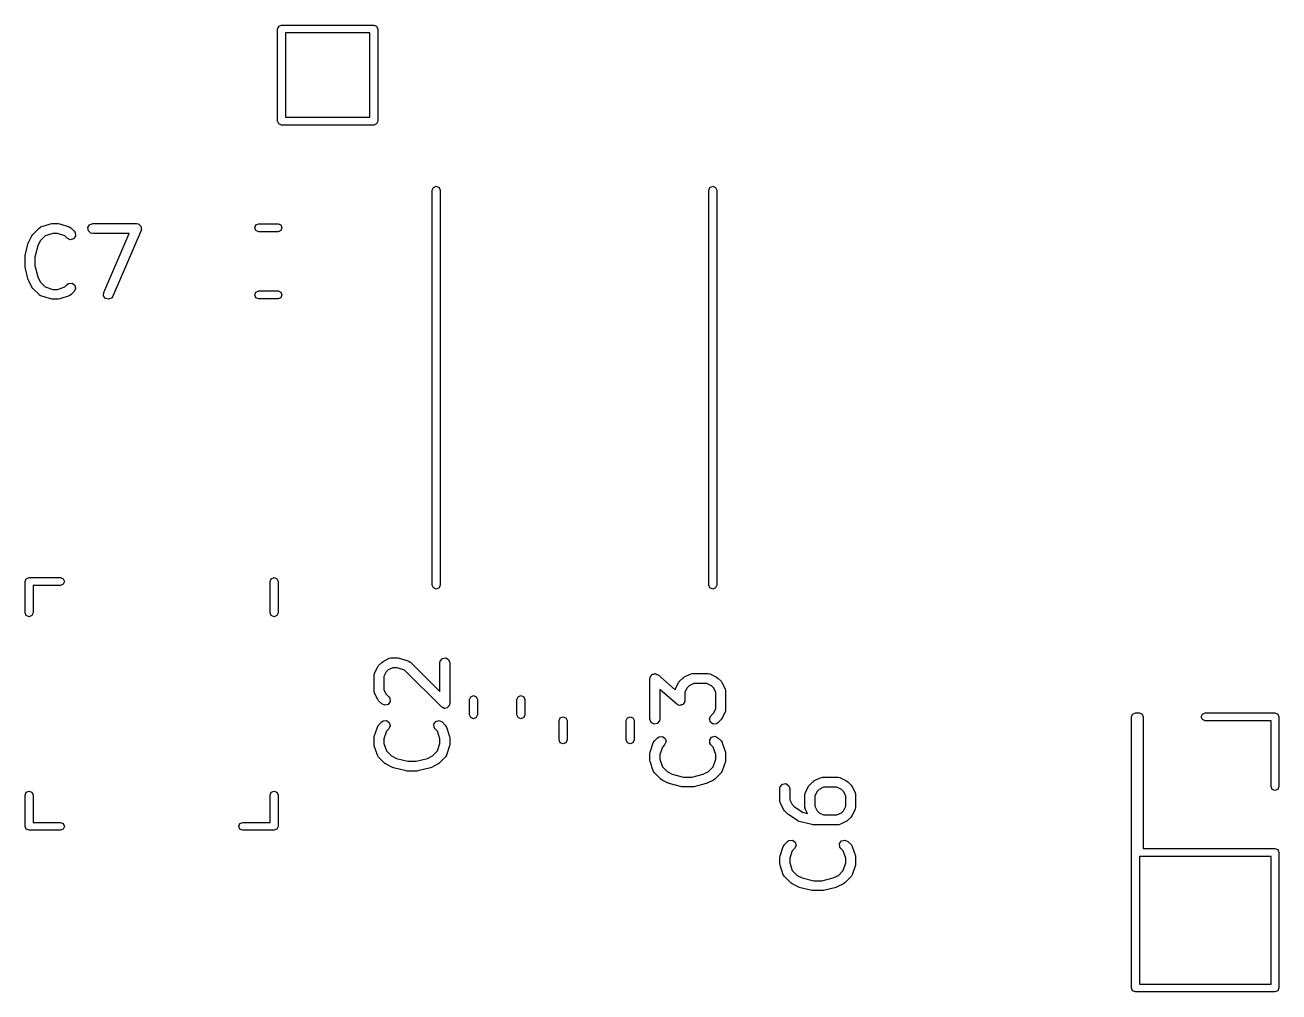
# Model space of a CAD drawing. Extents: x 127.8 to 166.1, y -113.3 to -80.1.
# Drawn here: x 147.07 to 166.12, y -94.82 to -80.13 of the extents above; entities that cross this region are included whole.
import ezdxf

# ---------------------------------------------------------------- set-up
doc = ezdxf.new("R2010")
doc.units = 0
doc.layers.add('BLACK', color=7, linetype='CONTINUOUS')

msp = doc.modelspace()

# ---------------------------------------------------------------- linework, layer by layer
at = {"layer": 'BLACK', "linetype": 'CONTINUOUS'}
for p, q in [((150.91, -80.19), (150.928, -80.1476)), ((150.928, -80.1476), (150.97, -80.13)), ((150.97, -80.13), (152.37, -80.13)), ((152.37, -80.13), (152.412, -80.1476)), ((152.412, -80.1476), (152.43, -80.19)), ((150.91, -81.59), (150.91, -80.19)), ((151.03, -80.25), (151.03, -81.53)), ((152.31, -80.25), (151.03, -80.25)), ((152.31, -81.53), (152.31, -80.25)), ((152.43, -80.19), (152.43, -81.59)), ((150.928, -81.6324), (150.91, -81.59)), ((150.97, -81.65), (150.928, -81.6324)), ((152.37, -81.65), (150.97, -81.65)), ((151.03, -81.53), (152.31, -81.53)), ((152.412, -81.6324), (152.37, -81.65)), ((152.43, -81.59), (152.412, -81.6324)), ((153.26, -82.64), (153.278, -82.5976)), ((153.26, -88.64), (153.26, -82.64)), ((153.278, -82.5976), (153.32, -82.58)), ((153.32, -82.58), (153.362, -82.5976)), ((153.362, -82.5976), (153.38, -82.64)), ((153.38, -82.64), (153.38, -88.64)), ((157.46, -82.64), (157.478, -82.5976)), ((157.46, -88.64), (157.46, -82.64)), ((157.478, -82.5976), (157.52, -82.58)), ((157.52, -82.58), (157.562, -82.5976)), ((157.562, -82.5976), (157.58, -82.64)), ((157.58, -82.64), (157.58, -88.64)), ((147.191, -83.3104), (147.286, -83.2151)), ((147.286, -83.2151), (147.307, -83.2002)), ((147.307, -83.2002), (147.312, -83.1998)), ((147.312, -83.1998), (147.315, -83.197)), ((147.315, -83.197), (147.458, -83.1494)), ((147.458, -83.1494), (147.48, -83.1461)), ((147.48, -83.1461), (147.482, -83.1455)), ((147.482, -83.1455), (147.577, -83.1455)), ((147.577, -83.1455), (147.599, -83.1494)), ((147.599, -83.1494), (147.601, -83.1494)), ((147.601, -83.1494), (147.744, -83.197)), ((147.744, -83.197), (147.767, -83.2094)), ((147.767, -83.2094), (147.769, -83.2132)), ((147.769, -83.2132), (147.773, -83.2151)), ((147.773, -83.2151), (147.821, -83.2627)), ((148.027, -83.2075), (148.053, -83.1631)), ((148.036, -83.258), (148.027, -83.2075)), ((148.053, -83.1631), (148.101, -83.1455)), ((148.101, -83.1455), (148.768, -83.1455)), ((148.768, -83.1455), (148.793, -83.1501)), ((148.793, -83.1501), (148.8, -83.1558)), ((148.8, -83.1558), (148.809, -83.1578)), ((148.809, -83.1578), (148.819, -83.1718)), ((148.819, -83.1718), (148.833, -83.183)), ((148.833, -83.183), (148.834, -83.1918)), ((148.834, -83.1918), (148.839, -83.1989)), ((148.839, -83.1989), (148.838, -83.2163)), ((148.838, -83.2163), (148.841, -83.2336)), ((150.564, -83.21), (150.581, -83.1676)), ((150.581, -83.2524), (150.564, -83.21)), ((150.581, -83.1676), (150.624, -83.15)), ((150.624, -83.15), (150.916, -83.15)), ((150.916, -83.15), (150.959, -83.1676)), ((150.959, -83.1676), (150.976, -83.21)), ((150.976, -83.21), (150.959, -83.2524)), ((147.129, -83.4251), (147.177, -83.3299)), ((147.177, -83.3299), (147.19, -83.3118)), ((147.19, -83.3118), (147.191, -83.3104)), ((147.305, -83.4078), (147.267, -83.4848)), ((147.38, -83.3337), (147.305, -83.4078)), ((147.494, -83.2955), (147.38, -83.3337)), ((147.565, -83.2955), (147.494, -83.2955)), ((147.679, -83.3337), (147.565, -83.2955)), ((147.715, -83.3688), (147.679, -83.3337)), ((147.761, -83.3905), (147.715, -83.3688)), ((147.811, -83.3772), (147.761, -83.3905)), ((147.84, -83.3352), (147.811, -83.3772)), ((147.821, -83.2627), (147.836, -83.2841)), ((147.836, -83.2841), (147.84, -83.3352)), ((148.075, -83.291), (148.036, -83.258)), ((148.101, -83.2955), (148.075, -83.291)), ((148.654, -83.2955), (148.101, -83.2955)), ((148.27, -84.191), (148.654, -83.2955)), ((148.837, -83.2501), (148.408, -84.2501)), ((148.841, -83.2336), (148.837, -83.2412)), ((148.837, -83.2412), (148.837, -83.2501)), ((150.624, -83.27), (150.581, -83.2524)), ((150.916, -83.27), (150.624, -83.27)), ((150.959, -83.2524), (150.916, -83.27)), ((147.076, -83.6309), (147.123, -83.4404)), ((147.123, -83.4404), (147.129, -83.4286)), ((147.129, -83.4286), (147.129, -83.4251)), ((147.267, -83.4848), (147.224, -83.6583)), ((147.074, -83.6491), (147.076, -83.6344)), ((147.074, -83.792), (147.074, -83.6491)), ((147.075, -83.7952), (147.074, -83.792)), ((147.076, -83.8102), (147.075, -83.7952)), ((147.076, -83.6344), (147.076, -83.6309)), ((147.224, -83.6583), (147.224, -83.7827)), ((147.224, -83.7827), (147.267, -83.9563)), ((147.123, -84.0006), (147.076, -83.8102)), ((147.267, -83.9563), (147.305, -84.0333)), ((147.125, -84.0036), (147.123, -84.0006)), ((147.129, -84.016), (147.125, -84.0036)), ((147.177, -84.1112), (147.129, -84.016)), ((147.178, -84.1123), (147.177, -84.1112)), ((147.191, -84.1307), (147.178, -84.1123)), ((147.286, -84.226), (147.191, -84.1307)), ((147.305, -84.0333), (147.38, -84.1074)), ((147.38, -84.1074), (147.494, -84.1455)), ((147.494, -84.1455), (147.565, -84.1455)), ((147.565, -84.1455), (147.679, -84.1074)), ((147.679, -84.1074), (147.715, -84.0723)), ((147.715, -84.0723), (147.736, -84.0573)), ((147.736, -84.0573), (147.787, -84.0529)), ((147.821, -84.1783), (147.773, -84.226)), ((147.787, -84.0529), (147.829, -84.0823)), ((147.842, -84.1318), (147.821, -84.1783)), ((147.829, -84.0823), (147.842, -84.1318)), ((150.581, -84.1876), (150.624, -84.17)), ((150.624, -84.17), (150.916, -84.17)), ((150.916, -84.17), (150.959, -84.1876)), ((147.29, -84.2278), (147.286, -84.226)), ((147.292, -84.2317), (147.29, -84.2278)), ((147.315, -84.2441), (147.292, -84.2317)), ((147.458, -84.2917), (147.315, -84.2441)), ((147.46, -84.2916), (147.458, -84.2917)), ((147.482, -84.2955), (147.46, -84.2916)), ((147.577, -84.2955), (147.482, -84.2955)), ((147.579, -84.295), (147.577, -84.2955)), ((147.601, -84.2917), (147.579, -84.295)), ((147.744, -84.2441), (147.601, -84.2917)), ((147.747, -84.2413), (147.744, -84.2441)), ((147.752, -84.2409), (147.747, -84.2413)), ((147.773, -84.226), (147.752, -84.2409)), ((148.267, -84.2422), (148.27, -84.191)), ((148.298, -84.2833), (148.267, -84.2422)), ((148.348, -84.295), (148.298, -84.2833)), ((148.394, -84.2719), (148.348, -84.295)), ((148.408, -84.2501), (148.394, -84.2719)), ((150.564, -84.23), (150.581, -84.1876)), ((150.581, -84.2724), (150.564, -84.23)), ((150.624, -84.29), (150.581, -84.2724)), ((150.916, -84.29), (150.624, -84.29)), ((150.959, -84.2724), (150.916, -84.29)), ((150.959, -84.1876), (150.976, -84.23)), ((150.976, -84.23), (150.959, -84.2724)), ((147.076, -88.5843), (147.093, -88.5419)), ((147.093, -88.5419), (147.136, -88.5243)), ((147.136, -88.5243), (147.611, -88.5243)), ((147.611, -88.5243), (147.653, -88.5419)), ((147.653, -88.5419), (147.671, -88.5843)), ((150.796, -88.5843), (150.813, -88.5419)), ((150.813, -88.5419), (150.856, -88.5243)), ((150.856, -88.5243), (150.898, -88.5419)), ((150.898, -88.5419), (150.916, -88.5843)), ((147.076, -89.0593), (147.076, -88.5843)), ((147.611, -88.6443), (147.196, -88.6443)), ((147.196, -88.6443), (147.196, -89.0593)), ((147.653, -88.6267), (147.611, -88.6443)), ((147.671, -88.5843), (147.653, -88.6267)), ((150.796, -89.0593), (150.796, -88.5843)), ((150.916, -88.5843), (150.916, -89.0593)), ((153.278, -88.6824), (153.26, -88.64)), ((153.32, -88.7), (153.278, -88.6824)), ((153.362, -88.6824), (153.32, -88.7)), ((153.38, -88.64), (153.362, -88.6824)), ((157.478, -88.6824), (157.46, -88.64)), ((157.52, -88.7), (157.478, -88.6824)), ((157.562, -88.6824), (157.52, -88.7)), ((157.58, -88.64), (157.562, -88.6824)), ((147.093, -89.1017), (147.076, -89.0593)), ((147.136, -89.1193), (147.093, -89.1017)), ((147.178, -89.1017), (147.136, -89.1193)), ((147.196, -89.0593), (147.178, -89.1017)), ((150.813, -89.1017), (150.796, -89.0593)), ((150.856, -89.1193), (150.813, -89.1017)), ((150.898, -89.1017), (150.856, -89.1193)), ((150.916, -89.0593), (150.898, -89.1017)), ((152.383, -89.9755), (152.431, -89.8803)), ((152.431, -89.8803), (152.444, -89.8623)), ((152.444, -89.8623), (152.445, -89.8608)), ((152.445, -89.8608), (152.493, -89.8132)), ((152.493, -89.8132), (152.511, -89.8003)), ((152.511, -89.8003), (152.512, -89.7991)), ((152.512, -89.7991), (152.607, -89.7515)), ((152.659, -89.8936), (152.59, -89.9278)), ((152.607, -89.7515), (152.632, -89.7441)), ((152.632, -89.7441), (152.637, -89.7451)), ((152.637, -89.7451), (152.641, -89.7436)), ((152.641, -89.7436), (152.736, -89.7436)), ((152.724, -89.8936), (152.659, -89.8936)), ((152.839, -89.9317), (152.724, -89.8936)), ((152.736, -89.7436), (152.758, -89.7475)), ((152.758, -89.7475), (152.76, -89.7474)), ((152.76, -89.7474), (152.903, -89.795)), ((152.903, -89.795), (152.926, -89.8074)), ((152.926, -89.8074), (152.928, -89.8113)), ((152.928, -89.8113), (152.932, -89.8132)), ((152.932, -89.8132), (153.376, -90.2565)), ((153.376, -89.8186), (153.38, -89.7929)), ((153.376, -90.2565), (153.376, -89.8186)), ((153.38, -89.7929), (153.413, -89.7536)), ((153.413, -89.7536), (153.464, -89.7447)), ((153.464, -89.7447), (153.508, -89.7704)), ((153.508, -89.7704), (153.526, -89.8186)), ((153.526, -89.8186), (153.526, -90.4376)), ((152.376, -90.009), (152.38, -89.9834)), ((152.376, -90.2471), (152.376, -90.009)), ((152.38, -89.9834), (152.383, -89.98)), ((152.383, -89.98), (152.383, -89.9755)), ((152.56, -89.9582), (152.526, -90.0267)), ((152.526, -90.0267), (152.526, -90.2294)), ((152.59, -89.9278), (152.56, -89.9582)), ((153.398, -90.4906), (152.839, -89.9317)), ((156.566, -90.0586), (156.567, -90.0475)), ((156.566, -90.6776), (156.566, -90.0586)), ((156.567, -90.044), (156.569, -90.0414)), ((156.567, -90.0475), (156.567, -90.044)), ((156.569, -90.0414), (156.57, -90.0329)), ((156.57, -90.0329), (156.583, -90.0174)), ((156.583, -90.0174), (156.594, -90.0001)), ((156.594, -90.0001), (156.599, -89.9982)), ((156.599, -89.9982), (156.603, -89.9936)), ((156.603, -89.9936), (156.623, -89.9901)), ((156.623, -89.9901), (156.642, -89.9836)), ((156.642, -89.9836), (156.648, -89.9857)), ((156.648, -89.9857), (156.654, -89.9847)), ((156.654, -89.9847), (156.671, -89.9948)), ((156.671, -89.9948), (156.69, -90.0021)), ((156.69, -90.0021), (156.95, -90.2296)), ((157.016, -90.1008), (157.064, -90.0532)), ((157.064, -90.0532), (157.082, -90.0403)), ((157.082, -90.0403), (157.083, -90.0391)), ((157.083, -90.0391), (157.178, -89.9915)), ((157.178, -89.9915), (157.203, -89.9841)), ((157.203, -89.9841), (157.208, -89.9851)), ((157.208, -89.9851), (157.212, -89.9836)), ((157.212, -89.9836), (157.45, -89.9836)), ((157.45, -89.9836), (157.476, -89.9881)), ((157.476, -89.9881), (157.479, -89.991)), ((157.479, -89.991), (157.484, -89.9915)), ((157.484, -89.9915), (157.579, -90.0391)), ((157.579, -90.0391), (157.597, -90.0525)), ((157.597, -90.0525), (157.598, -90.0532)), ((157.598, -90.0532), (157.646, -90.1008)), ((152.377, -90.2513), (152.376, -90.2471)), ((152.376, -90.2557), (152.377, -90.2513)), ((152.383, -90.2807), (152.376, -90.2557)), ((152.526, -90.2294), (152.56, -90.2979)), ((156.972, -90.4483), (156.716, -90.2238)), ((156.716, -90.2238), (156.716, -90.6776)), ((156.95, -90.2296), (156.951, -90.2234)), ((156.951, -90.2234), (156.954, -90.22)), ((156.954, -90.2155), (157.002, -90.1203)), ((156.954, -90.22), (156.954, -90.2155)), ((157.002, -90.1203), (157.015, -90.1023)), ((157.015, -90.1023), (157.016, -90.1008)), ((157.131, -90.1982), (157.096, -90.2667)), ((157.096, -90.2667), (157.096, -90.3919)), ((157.161, -90.1678), (157.131, -90.1982)), ((157.23, -90.1336), (157.161, -90.1678)), ((157.432, -90.1336), (157.23, -90.1336)), ((157.501, -90.1678), (157.432, -90.1336)), ((157.531, -90.1982), (157.501, -90.1678)), ((157.566, -90.2667), (157.531, -90.1982)), ((157.566, -90.517), (157.566, -90.2667)), ((157.646, -90.1008), (157.659, -90.1191)), ((157.659, -90.1191), (157.66, -90.1203)), ((157.66, -90.1203), (157.708, -90.2155)), ((157.708, -90.2155), (157.715, -90.2405)), ((157.715, -90.2405), (157.714, -90.2448)), ((157.714, -90.2448), (157.716, -90.249)), ((157.716, -90.249), (157.716, -90.5348)), ((152.431, -90.3759), (152.383, -90.2807)), ((152.432, -90.377), (152.431, -90.3759)), ((152.445, -90.3954), (152.432, -90.377)), ((152.493, -90.443), (152.445, -90.3954)), ((152.539, -90.4647), (152.493, -90.443)), ((152.589, -90.4514), (152.539, -90.4647)), ((152.56, -90.2979), (152.599, -90.337)), ((152.618, -90.4094), (152.589, -90.4514)), ((152.599, -90.337), (152.614, -90.3583)), ((152.614, -90.3583), (152.618, -90.4094)), ((153.521, -90.4633), (153.507, -90.4806)), ((153.522, -90.4587), (153.521, -90.4633)), ((153.523, -90.457), (153.522, -90.4587)), ((153.526, -90.4376), (153.523, -90.4537)), ((153.523, -90.4537), (153.523, -90.457)), ((153.826, -90.3784), (153.843, -90.336)), ((153.826, -90.6101), (153.826, -90.3784)), ((153.843, -90.336), (153.886, -90.3184)), ((153.886, -90.3184), (153.928, -90.336)), ((153.928, -90.336), (153.946, -90.3784)), ((153.946, -90.3784), (153.946, -90.6101)), ((154.546, -90.3784), (154.563, -90.336)), ((154.546, -90.6101), (154.546, -90.3784)), ((154.563, -90.336), (154.606, -90.3184)), ((154.606, -90.3184), (154.648, -90.336)), ((154.648, -90.336), (154.666, -90.3784)), ((154.666, -90.3784), (154.666, -90.6101)), ((156.991, -90.4556), (156.972, -90.4483)), ((157.008, -90.4658), (156.991, -90.4556)), ((157.014, -90.4647), (157.008, -90.4658)), ((157.02, -90.4669), (157.014, -90.4647)), ((157.039, -90.4604), (157.02, -90.4669)), ((157.059, -90.4569), (157.039, -90.4604)), ((157.063, -90.4523), (157.059, -90.4569)), ((157.069, -90.4503), (157.063, -90.4523)), ((157.079, -90.433), (157.069, -90.4503)), ((157.092, -90.4175), (157.079, -90.433)), ((157.093, -90.4091), (157.092, -90.4175)), ((157.095, -90.4064), (157.093, -90.4091)), ((157.096, -90.3919), (157.095, -90.403)), ((157.095, -90.403), (157.095, -90.4064)), ((153.418, -90.5002), (153.398, -90.4906)), ((153.438, -90.5115), (153.418, -90.5002)), ((153.441, -90.5109), (153.438, -90.5115)), ((153.444, -90.5123), (153.441, -90.5109)), ((153.466, -90.5065), (153.444, -90.5123)), ((153.488, -90.5026), (153.466, -90.5065)), ((153.49, -90.4999), (153.488, -90.5026)), ((153.494, -90.499), (153.49, -90.4999)), ((153.507, -90.4806), (153.494, -90.499)), ((153.843, -90.6525), (153.826, -90.6101)), ((153.886, -90.6701), (153.843, -90.6525)), ((153.928, -90.6525), (153.886, -90.6701)), ((153.946, -90.6101), (153.928, -90.6525)), ((154.563, -90.6525), (154.546, -90.6101)), ((154.606, -90.6701), (154.563, -90.6525)), ((154.648, -90.6525), (154.606, -90.6701)), ((154.666, -90.6101), (154.648, -90.6525)), ((155.186, -90.698), (155.203, -90.6556)), ((155.203, -90.6556), (155.246, -90.638)), ((155.246, -90.638), (155.288, -90.6556)), ((155.288, -90.6556), (155.306, -90.698)), ((156.206, -90.698), (156.223, -90.6556)), ((156.223, -90.6556), (156.266, -90.638)), ((156.266, -90.638), (156.308, -90.6556)), ((156.308, -90.6556), (156.326, -90.698)), ((157.471, -90.6711), (157.492, -90.6246)), ((157.492, -90.6246), (157.531, -90.5856)), ((157.531, -90.5856), (157.566, -90.517)), ((157.708, -90.5683), (157.66, -90.6635)), ((157.711, -90.5604), (157.708, -90.5638)), ((157.708, -90.5638), (157.708, -90.5683)), ((157.716, -90.5348), (157.711, -90.5604)), ((163.88, -90.64), (163.898, -90.5976)), ((163.88, -94.76), (163.88, -90.64)), ((163.898, -90.5976), (163.94, -90.58)), ((163.94, -90.58), (164, -90.58)), ((164, -90.58), (164.042, -90.5976)), ((164.042, -90.5976), (164.06, -90.64)), ((164.06, -90.64), (164.06, -92.64)), ((164.94, -90.64), (164.958, -90.5976)), ((164.958, -90.6824), (164.94, -90.64)), ((164.958, -90.5976), (165, -90.58)), ((165, -90.58), (166.06, -90.58)), ((166.06, -90.58), (166.102, -90.5976)), ((166.102, -90.5976), (166.12, -90.64)), ((166.12, -90.64), (166.12, -91.7)), ((152.379, -90.9377), (152.427, -90.7948)), ((152.427, -90.7948), (152.439, -90.7719)), ((152.439, -90.7719), (152.443, -90.7696)), ((152.443, -90.7696), (152.445, -90.7655)), ((152.445, -90.7655), (152.493, -90.7179)), ((152.493, -90.7179), (152.514, -90.703)), ((152.514, -90.703), (152.565, -90.6985)), ((152.599, -90.824), (152.564, -90.8591)), ((152.565, -90.6985), (152.607, -90.7279)), ((152.62, -90.7775), (152.599, -90.824)), ((152.607, -90.7279), (152.62, -90.7775)), ((153.283, -90.7515), (153.312, -90.7095)), ((153.287, -90.8026), (153.283, -90.7515)), ((153.302, -90.824), (153.287, -90.8026)), ((153.337, -90.8591), (153.302, -90.824)), ((153.312, -90.7095), (153.362, -90.6962)), ((153.362, -90.6962), (153.408, -90.7179)), ((153.408, -90.7179), (153.456, -90.7655)), ((153.456, -90.7655), (153.471, -90.7869)), ((153.471, -90.7869), (153.471, -90.7913)), ((153.471, -90.7913), (153.474, -90.7948)), ((153.474, -90.7948), (153.522, -90.9377)), ((155.186, -90.9905), (155.186, -90.698)), ((155.306, -90.698), (155.306, -90.9905)), ((156.206, -90.9905), (156.206, -90.698)), ((156.326, -90.698), (156.326, -90.9905)), ((156.583, -90.7258), (156.566, -90.6776)), ((156.628, -90.7515), (156.583, -90.7258)), ((156.678, -90.7426), (156.628, -90.7515)), ((156.711, -90.7033), (156.678, -90.7426)), ((156.716, -90.6776), (156.711, -90.7033)), ((157.484, -90.7206), (157.471, -90.6711)), ((157.526, -90.7501), (157.484, -90.7206)), ((157.577, -90.7456), (157.526, -90.7501)), ((157.598, -90.7306), (157.577, -90.7456)), ((157.646, -90.683), (157.598, -90.7306)), ((157.647, -90.6815), (157.646, -90.683)), ((157.66, -90.6635), (157.647, -90.6815)), ((165, -90.7), (164.958, -90.6824)), ((166, -90.7), (165, -90.7)), ((166, -91.7), (166, -90.7)), ((152.376, -90.9614), (152.379, -90.9393)), ((152.376, -91.0567), (152.376, -90.9614)), ((152.379, -90.9393), (152.379, -90.9377)), ((152.564, -90.8591), (152.526, -90.9736)), ((152.526, -90.9736), (152.526, -91.0445)), ((153.376, -90.9736), (153.337, -90.8591)), ((153.376, -91.0445), (153.376, -90.9736)), ((153.522, -90.9377), (153.525, -90.9599)), ((153.525, -90.9599), (153.526, -90.9614)), ((153.526, -90.9614), (153.526, -91.0567)), ((155.203, -91.033), (155.186, -90.9905)), ((155.246, -91.0505), (155.203, -91.033)), ((155.288, -91.033), (155.246, -91.0505)), ((155.306, -90.9905), (155.288, -91.033)), ((156.223, -91.033), (156.206, -90.9905)), ((156.266, -91.0505), (156.223, -91.033)), ((156.308, -91.033), (156.266, -91.0505)), ((156.326, -90.9905), (156.308, -91.033)), ((156.569, -91.1777), (156.617, -91.0348)), ((156.617, -91.0348), (156.629, -91.0119)), ((156.629, -91.0119), (156.633, -91.0096)), ((156.633, -91.0096), (156.635, -91.0055)), ((156.635, -91.0055), (156.683, -90.9579)), ((156.683, -90.9579), (156.704, -90.943)), ((156.704, -90.943), (156.755, -90.9385)), ((156.755, -90.9385), (156.797, -90.9679)), ((156.81, -91.0175), (156.789, -91.064)), ((156.797, -90.9679), (156.81, -91.0175)), ((157.473, -90.9915), (157.502, -90.9495)), ((157.477, -91.0426), (157.473, -90.9915)), ((157.502, -90.9495), (157.552, -90.9362)), ((157.552, -90.9362), (157.598, -90.9579)), ((157.598, -90.9579), (157.646, -91.0055)), ((157.646, -91.0055), (157.661, -91.0269)), ((157.661, -91.0269), (157.661, -91.0313)), ((157.661, -91.0313), (157.664, -91.0348)), ((157.664, -91.0348), (157.712, -91.1777)), ((152.376, -91.0582), (152.376, -91.0567)), ((152.379, -91.0804), (152.376, -91.0582)), ((152.427, -91.2232), (152.379, -91.0804)), ((152.43, -91.2267), (152.427, -91.2232)), ((152.43, -91.2312), (152.43, -91.2267)), ((152.526, -91.0445), (152.564, -91.159)), ((152.564, -91.159), (152.638, -91.2331)), ((153.263, -91.2331), (153.337, -91.159)), ((153.337, -91.159), (153.376, -91.0445)), ((153.474, -91.2232), (153.462, -91.2461)), ((153.522, -91.0804), (153.474, -91.2232)), ((153.526, -91.0567), (153.522, -91.0787)), ((153.522, -91.0787), (153.522, -91.0804)), ((156.566, -91.2014), (156.569, -91.1793)), ((156.566, -91.2967), (156.566, -91.2014)), ((156.569, -91.1793), (156.569, -91.1777)), ((156.754, -91.0991), (156.716, -91.2136)), ((156.716, -91.2136), (156.716, -91.2845)), ((156.789, -91.064), (156.754, -91.0991)), ((157.492, -91.064), (157.477, -91.0426)), ((157.527, -91.0991), (157.492, -91.064)), ((157.566, -91.2136), (157.527, -91.0991)), ((157.566, -91.2845), (157.566, -91.2136)), ((157.712, -91.1777), (157.715, -91.1999)), ((157.715, -91.1999), (157.716, -91.2014)), ((157.716, -91.2014), (157.716, -91.2967)), ((152.445, -91.2525), (152.43, -91.2312)), ((152.54, -91.3478), (152.445, -91.2525)), ((152.542, -91.3485), (152.54, -91.3478)), ((152.56, -91.3618), (152.542, -91.3485)), ((152.655, -91.4095), (152.56, -91.3618)), ((152.638, -91.2331), (152.715, -91.2716)), ((152.659, -91.4099), (152.655, -91.4095)), ((152.67, -91.4151), (152.659, -91.4099)), ((152.861, -91.4628), (152.67, -91.4151)), ((152.715, -91.2716), (152.888, -91.315)), ((152.888, -91.315), (153.013, -91.315)), ((153.013, -91.315), (153.186, -91.2716)), ((153.231, -91.4151), (153.04, -91.4628)), ((153.186, -91.2716), (153.263, -91.2331)), ((153.234, -91.4131), (153.231, -91.4151)), ((153.246, -91.4095), (153.234, -91.4131)), ((153.341, -91.3618), (153.246, -91.4095)), ((153.342, -91.3606), (153.341, -91.3618)), ((153.361, -91.3478), (153.342, -91.3606)), ((153.456, -91.2525), (153.361, -91.3478)), ((153.458, -91.2485), (153.456, -91.2525)), ((153.462, -91.2461), (153.458, -91.2485)), ((156.566, -91.2982), (156.566, -91.2967)), ((156.569, -91.3204), (156.566, -91.2982)), ((156.617, -91.4632), (156.569, -91.3204)), ((156.716, -91.2845), (156.754, -91.399)), ((156.754, -91.399), (156.828, -91.4731)), ((157.453, -91.4731), (157.527, -91.399)), ((157.527, -91.399), (157.566, -91.2845)), ((157.712, -91.3204), (157.664, -91.4632)), ((157.716, -91.2967), (157.712, -91.3187)), ((157.712, -91.3187), (157.712, -91.3204)), ((152.864, -91.4624), (152.861, -91.4628)), ((152.879, -91.465), (152.864, -91.4624)), ((153.022, -91.465), (152.879, -91.465)), ((153.025, -91.4638), (153.022, -91.465)), ((153.04, -91.4628), (153.025, -91.4638)), ((156.62, -91.4667), (156.617, -91.4632)), ((156.62, -91.4712), (156.62, -91.4667)), ((156.635, -91.4925), (156.62, -91.4712)), ((156.73, -91.5878), (156.635, -91.4925)), ((156.732, -91.5885), (156.73, -91.5878)), ((156.75, -91.6018), (156.732, -91.5885)), ((156.845, -91.6495), (156.75, -91.6018)), ((156.828, -91.4731), (156.905, -91.5116)), ((156.905, -91.5116), (157.078, -91.555)), ((157.078, -91.555), (157.203, -91.555)), ((157.203, -91.555), (157.376, -91.5116)), ((157.376, -91.5116), (157.453, -91.4731)), ((157.531, -91.6018), (157.436, -91.6495)), ((157.532, -91.6007), (157.531, -91.6018)), ((157.551, -91.5878), (157.532, -91.6007)), ((157.646, -91.4925), (157.551, -91.5878)), ((157.648, -91.4885), (157.646, -91.4925)), ((157.652, -91.4861), (157.648, -91.4885)), ((157.664, -91.4632), (157.652, -91.4861)), ((159.057, -91.6148), (159.153, -91.5672)), ((159.153, -91.5672), (159.178, -91.5598)), ((159.178, -91.5598), (159.182, -91.5608)), ((159.182, -91.5608), (159.186, -91.5593)), ((159.186, -91.5593), (159.424, -91.5593)), ((159.424, -91.5593), (159.45, -91.5638)), ((159.45, -91.5638), (159.453, -91.5667)), ((159.453, -91.5667), (159.458, -91.5672)), ((159.458, -91.5672), (159.553, -91.6148)), ((147.076, -91.8293), (147.093, -91.7869)), ((147.093, -91.7869), (147.136, -91.7693)), ((147.136, -91.7693), (147.178, -91.7869)), ((147.178, -91.7869), (147.196, -91.8293)), ((150.796, -91.8293), (150.813, -91.7869)), ((150.813, -91.7869), (150.856, -91.7693)), ((150.856, -91.7693), (150.898, -91.7869)), ((150.898, -91.7869), (150.916, -91.8293)), ((156.849, -91.6499), (156.845, -91.6495)), ((156.86, -91.6551), (156.849, -91.6499)), ((157.051, -91.7028), (156.86, -91.6551)), ((157.054, -91.7024), (157.051, -91.7028)), ((157.069, -91.705), (157.054, -91.7024)), ((157.212, -91.705), (157.069, -91.705)), ((157.215, -91.7038), (157.212, -91.705)), ((157.23, -91.7028), (157.215, -91.7038)), ((157.421, -91.6551), (157.23, -91.7028)), ((157.424, -91.6531), (157.421, -91.6551)), ((157.436, -91.6495), (157.424, -91.6531)), ((158.54, -91.7295), (158.544, -91.7039)), ((158.54, -91.92), (158.54, -91.7295)), ((158.544, -91.7039), (158.577, -91.6646)), ((158.577, -91.6646), (158.628, -91.6557)), ((158.628, -91.6557), (158.672, -91.6813)), ((158.672, -91.6813), (158.69, -91.7295)), ((158.69, -91.7295), (158.69, -91.9023)), ((158.921, -91.8248), (158.925, -91.7991)), ((158.925, -91.7991), (158.928, -91.7957)), ((158.928, -91.7957), (158.929, -91.7912)), ((158.929, -91.7912), (158.976, -91.696)), ((158.976, -91.696), (158.99, -91.678)), ((158.99, -91.6765), (159.038, -91.6289)), ((158.99, -91.678), (158.99, -91.6765)), ((159.038, -91.6289), (159.056, -91.616)), ((159.056, -91.616), (159.057, -91.6148)), ((159.105, -91.7739), (159.071, -91.8425)), ((159.135, -91.7435), (159.105, -91.7739)), ((159.204, -91.7093), (159.135, -91.7435)), ((159.407, -91.7093), (159.204, -91.7093)), ((159.475, -91.7435), (159.407, -91.7093)), ((159.506, -91.7739), (159.475, -91.7435)), ((159.54, -91.8425), (159.506, -91.7739)), ((159.553, -91.6148), (159.571, -91.6282)), ((159.571, -91.6282), (159.573, -91.6289)), ((159.573, -91.6289), (159.62, -91.6765)), ((159.62, -91.6765), (159.633, -91.6949)), ((159.633, -91.6949), (159.634, -91.696)), ((159.634, -91.696), (159.682, -91.7912)), ((159.682, -91.7912), (159.689, -91.8162)), ((166.018, -91.7424), (166, -91.7)), ((166.06, -91.76), (166.018, -91.7424)), ((166.102, -91.7424), (166.06, -91.76)), ((166.12, -91.7), (166.102, -91.7424)), ((147.076, -92.3043), (147.076, -91.8293)), ((147.196, -91.8293), (147.196, -92.2443)), ((150.796, -92.2443), (150.796, -91.8293)), ((150.916, -91.8293), (150.916, -92.3043)), ((158.541, -91.9242), (158.54, -91.92)), ((158.54, -91.9286), (158.541, -91.9242)), ((158.548, -91.9535), (158.54, -91.9286)), ((158.595, -92.0488), (158.548, -91.9535)), ((158.69, -91.9023), (158.724, -91.9708)), ((158.724, -91.9708), (158.758, -92.0046)), ((158.921, -92.0152), (158.921, -91.8248)), ((159.071, -91.8425), (159.071, -91.9975)), ((159.54, -91.9975), (159.54, -91.8425)), ((159.689, -91.8162), (159.688, -91.8205)), ((159.688, -91.8205), (159.69, -91.8248)), ((159.69, -91.8248), (159.69, -92.0152)), ((158.597, -92.0499), (158.595, -92.0488)), ((158.609, -92.0683), (158.597, -92.0499)), ((158.657, -92.1159), (158.609, -92.0683)), ((158.66, -92.1174), (158.657, -92.1159)), ((158.668, -92.1253), (158.66, -92.1174)), ((158.811, -92.2205), (158.668, -92.1253)), ((158.758, -92.0046), (158.884, -92.0885)), ((158.884, -92.0885), (158.958, -92.107)), ((158.922, -92.0194), (158.921, -92.0152)), ((158.921, -92.0238), (158.922, -92.0194)), ((158.929, -92.0488), (158.921, -92.0238)), ((158.958, -92.107), (158.929, -92.0488)), ((159.071, -91.9975), (159.105, -92.066)), ((159.105, -92.066), (159.135, -92.0965)), ((159.135, -92.0965), (159.204, -92.1307)), ((159.204, -92.1307), (159.407, -92.1307)), ((159.407, -92.1307), (159.475, -92.0965)), ((159.475, -92.0965), (159.506, -92.066)), ((159.506, -92.066), (159.54, -91.9975)), ((159.62, -92.1635), (159.573, -92.2111)), ((159.621, -92.162), (159.62, -92.1635)), ((159.634, -92.144), (159.621, -92.162)), ((159.682, -92.0488), (159.634, -92.144)), ((159.685, -92.0409), (159.682, -92.0443)), ((159.682, -92.0443), (159.682, -92.0488)), ((159.69, -92.0152), (159.685, -92.0409)), ((147.093, -92.3467), (147.076, -92.3043)), ((147.076, -92.3043), (147.076, -92.3043)), ((147.136, -92.3643), (147.093, -92.3467)), ((147.611, -92.3643), (147.136, -92.3643)), ((147.196, -92.2443), (147.611, -92.2443)), ((147.611, -92.2443), (147.653, -92.2619)), ((147.653, -92.3467), (147.611, -92.3643)), ((147.653, -92.2619), (147.671, -92.3043)), ((147.671, -92.3043), (147.653, -92.3467)), ((150.321, -92.3043), (150.338, -92.2619)), ((150.338, -92.3467), (150.321, -92.3043)), ((150.338, -92.2619), (150.381, -92.2443)), ((150.381, -92.3643), (150.338, -92.3467)), ((150.381, -92.2443), (150.796, -92.2443)), ((150.856, -92.3643), (150.381, -92.3643)), ((150.898, -92.3467), (150.856, -92.3643)), ((150.916, -92.3043), (150.898, -92.3467)), ((158.812, -92.2206), (158.811, -92.2205)), ((158.835, -92.2309), (158.812, -92.2206)), ((159.025, -92.2785), (158.835, -92.2309)), ((159.029, -92.2781), (159.025, -92.2785)), ((159.043, -92.2807), (159.029, -92.2781)), ((159.424, -92.2807), (159.043, -92.2807)), ((159.429, -92.2792), (159.424, -92.2807)), ((159.433, -92.2802), (159.429, -92.2792)), ((159.458, -92.2728), (159.433, -92.2802)), ((159.553, -92.2252), (159.458, -92.2728)), ((159.554, -92.224), (159.553, -92.2252)), ((159.573, -92.2111), (159.554, -92.224)), ((158.609, -92.5813), (158.657, -92.5336)), ((158.657, -92.5336), (158.678, -92.5187)), ((158.678, -92.5187), (158.729, -92.5142)), ((158.729, -92.5142), (158.771, -92.5436)), ((158.771, -92.5436), (158.785, -92.5932)), ((159.447, -92.5673), (159.477, -92.5252)), ((159.477, -92.5252), (159.526, -92.512)), ((159.526, -92.512), (159.573, -92.5336)), ((159.573, -92.5336), (159.62, -92.5813)), ((158.544, -92.7534), (158.591, -92.6106)), ((158.544, -92.7551), (158.544, -92.7534)), ((158.591, -92.6106), (158.604, -92.5877)), ((158.604, -92.5877), (158.608, -92.5853)), ((158.608, -92.5853), (158.609, -92.5813)), ((158.728, -92.6748), (158.69, -92.7893)), ((158.763, -92.6397), (158.728, -92.6748)), ((158.785, -92.5932), (158.763, -92.6397)), ((159.452, -92.6184), (159.447, -92.5673)), ((159.467, -92.6397), (159.452, -92.6184)), ((159.502, -92.6748), (159.467, -92.6397)), ((159.54, -92.7893), (159.502, -92.6748)), ((159.62, -92.5813), (159.635, -92.6026)), ((159.635, -92.6026), (159.636, -92.6071)), ((159.636, -92.6071), (159.638, -92.6106)), ((159.638, -92.6106), (159.686, -92.7534)), ((159.686, -92.7534), (159.689, -92.7756)), ((164.06, -92.64), (166.06, -92.64)), ((166.06, -92.64), (166.102, -92.6576)), ((166.102, -92.6576), (166.12, -92.7)), ((166.12, -92.7), (166.12, -94.76)), ((158.54, -92.7771), (158.544, -92.7551)), ((158.54, -92.8724), (158.54, -92.7771)), ((158.54, -92.8739), (158.54, -92.8724)), ((158.544, -92.8961), (158.54, -92.8739)), ((158.591, -93.039), (158.544, -92.8961)), ((158.69, -92.7893), (158.69, -92.8602)), ((158.69, -92.8602), (158.728, -92.9747)), ((159.502, -92.9747), (159.54, -92.8602)), ((159.54, -92.8602), (159.54, -92.7893)), ((159.686, -92.8961), (159.638, -93.039)), ((159.69, -92.8724), (159.686, -92.8945)), ((159.686, -92.8945), (159.686, -92.8961)), ((159.689, -92.7756), (159.69, -92.7771)), ((159.69, -92.7771), (159.69, -92.8724)), ((164, -92.76), (164, -94.7)), ((166, -92.76), (164, -92.76)), ((166, -94.7), (166, -92.76)), ((158.594, -93.0425), (158.591, -93.039)), ((158.594, -93.0469), (158.594, -93.0425)), ((158.609, -93.0683), (158.594, -93.0469)), ((158.705, -93.1635), (158.609, -93.0683)), ((158.728, -92.9747), (158.802, -93.0488)), ((158.802, -93.0488), (158.879, -93.0873)), ((158.879, -93.0873), (159.053, -93.1307)), ((159.053, -93.1307), (159.177, -93.1307)), ((159.177, -93.1307), (159.351, -93.0873)), ((159.351, -93.0873), (159.428, -93.0488)), ((159.428, -93.0488), (159.502, -92.9747)), ((159.62, -93.0683), (159.525, -93.1635)), ((159.622, -93.0642), (159.62, -93.0683)), ((159.626, -93.0619), (159.622, -93.0642)), ((159.638, -93.039), (159.626, -93.0619)), ((158.706, -93.1642), (158.705, -93.1635)), ((158.724, -93.1776), (158.706, -93.1642)), ((158.819, -93.2252), (158.724, -93.1776)), ((158.823, -93.2256), (158.819, -93.2252)), ((158.835, -93.2309), (158.823, -93.2256)), ((159.025, -93.2785), (158.835, -93.2309)), ((159.029, -93.2781), (159.025, -93.2785)), ((159.043, -93.2807), (159.029, -93.2781)), ((159.186, -93.2807), (159.043, -93.2807)), ((159.19, -93.2795), (159.186, -93.2807)), ((159.204, -93.2785), (159.19, -93.2795)), ((159.395, -93.2309), (159.204, -93.2785)), ((159.398, -93.2289), (159.395, -93.2309)), ((159.41, -93.2252), (159.398, -93.2289)), ((159.506, -93.1776), (159.41, -93.2252)), ((159.507, -93.1764), (159.506, -93.1776)), ((159.525, -93.1635), (159.507, -93.1764)), ((163.898, -94.8024), (163.88, -94.76)), ((163.94, -94.82), (163.898, -94.8024)), ((166.06, -94.82), (163.94, -94.82)), ((164, -94.7), (166, -94.7)), ((166.102, -94.8024), (166.06, -94.82)), ((166.12, -94.76), (166.102, -94.8024))]:
    msp.add_line(p, q, dxfattribs=at)

doc.saveas('drawing.dxf')
